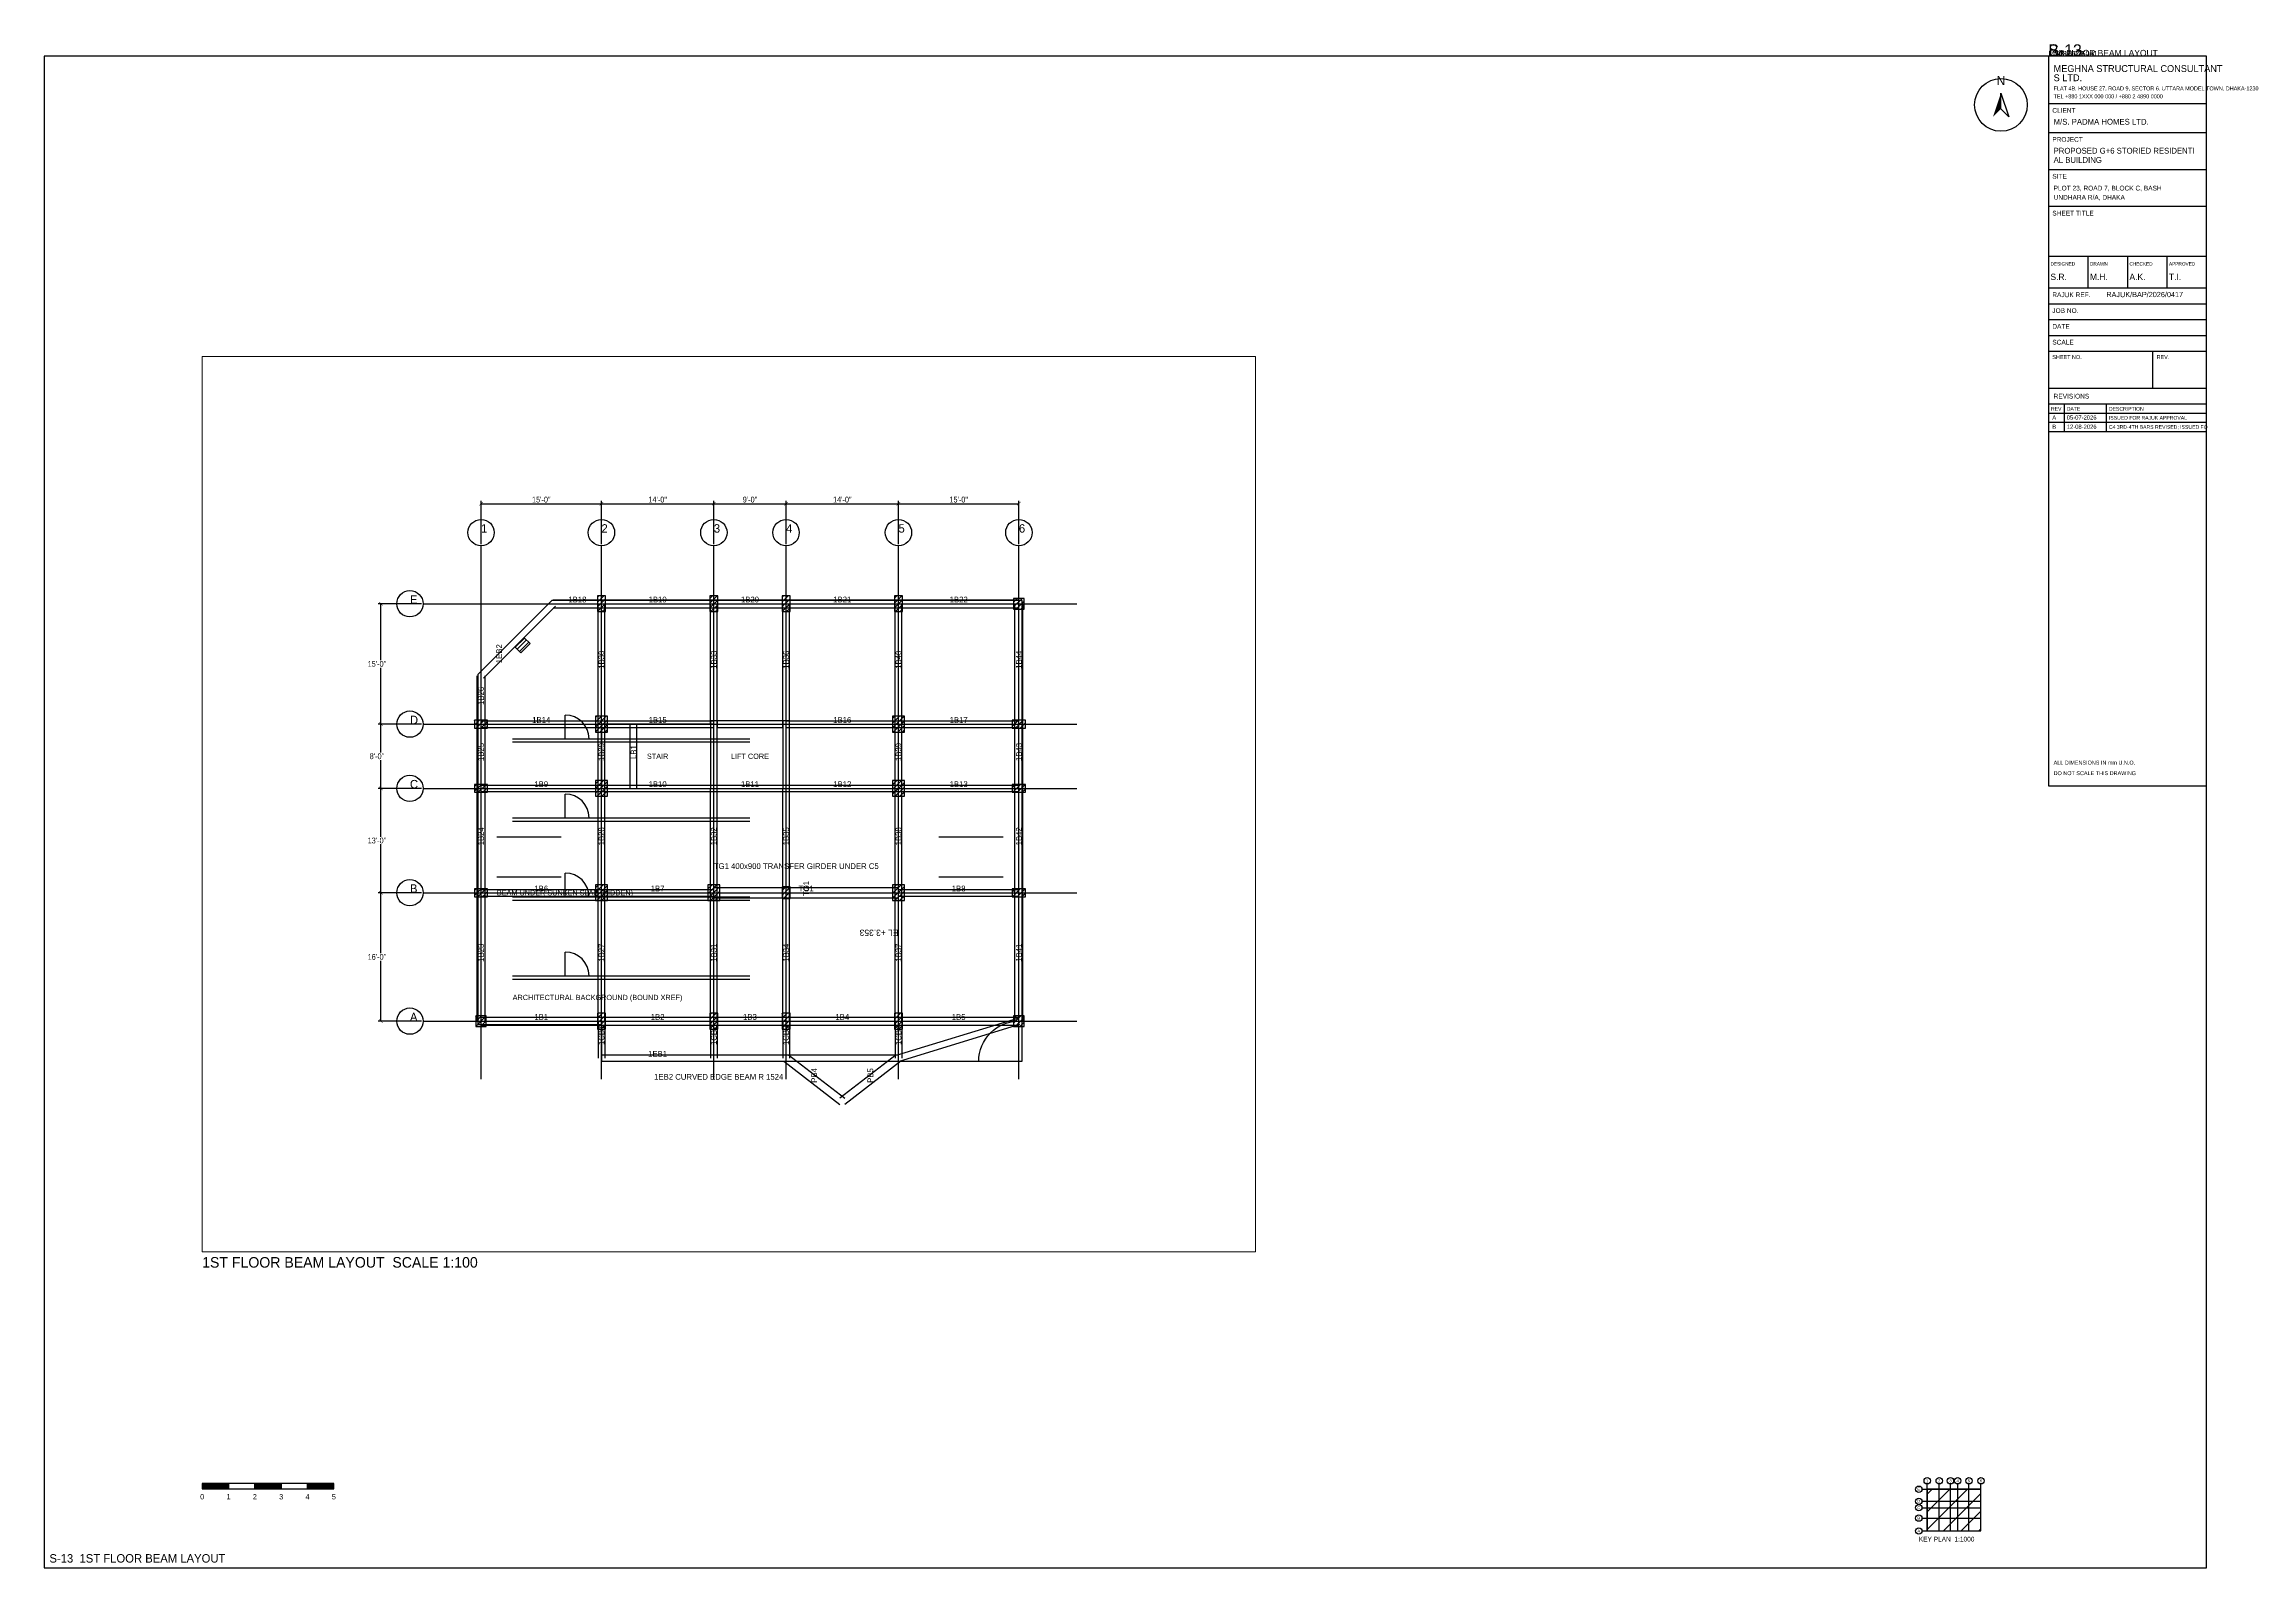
# Paper-space layout 'S-13 1ST FLOOR BEAM LAYOUT' of a CAD drawing. Extents: x 10 to 848, y 10 to 589.
# The model-space entities are those that its viewports show. They can reach past a viewport. Long polylines and large blocks are cut down to what shows.
import ezdxf
from ezdxf.enums import TextEntityAlignment as Align

# ---------------------------------------------------------------- set-up
doc = ezdxf.new("R2010")
doc.units = 0
doc.linetypes.add('HIDDEN', pattern=[6.35, 3.175, -3.175])
for name, color, linetype in [('ARCH-PLAN$0$DOOR', 8, 'Continuous'), ('ARCH-PLAN$0$WALL', 8, 'Continuous'), ('ARCH-PLAN$0$WINDOW', 8, 'Continuous'), ('Arrow', 7, 'Continuous'), ('Beam Hidden', 4, 'Continuous'), ('Beam Line', 4, 'Continuous'), ('Column', 1, 'Continuous'), ('Grid', 8, 'Continuous'), ('Grid Circle', 8, 'Continuous'), ('Grid text', 7, 'Continuous'), ('Hatch', 9, 'Continuous'), ('Inches Dimension', 6, 'Continuous'), ('Sheet', 7, 'Continuous'), ('Slab', 5, 'Continuous'), ('Text-1', 7, 'Continuous'), ('Text-2', 7, 'Continuous'), ('TITLE', 7, 'Continuous'), ('Wall', 1, 'Continuous')]:
    doc.layers.add(name, color=color, linetype=linetype)
doc.styles.add('OpenSansCondensed-Light', font='OpenSansCondensed-Light.ttf')
doc.dimstyles.new('EZDXF', dxfattribs={"dimtxt": 0.25, "dimasz": 0.175, "dimexe": 0.375, "dimexo": 0.125, "dimgap": 0.1, "dimtad": 1, "dimlfac": 100, "dimzin": 12, "dimdsep": 46, "dimtxsty": 'OpenSansCondensed-Light', "dimblk": 'ARCHTICK', "dimcen": 2.5, "dimazin": 3, "dimtfac": 0.5, "dimtmove": 2, "dimatfit": 3})

# ---------------------------------------------------------------- blocks, each defined once
blk = doc.blocks.new('TITLE_BLOCK')
at = {"layer": 'TITLE'}
for p, q in [((0, -18), (60, -18)), ((0, -29), (60, -29)), ((0, -43), (60, -43)), ((0, -57), (60, -57)), ((0, -76), (60, -76)), ((0, -76), (0, -88)), ((15, -76), (15, -88)), ((30, -76), (30, -88)), ((45, -76), (45, -88)), ((0, -88), (60, -88)), ((0, -94), (60, -94)), ((0, -100), (60, -100)), ((0, -106), (60, -106)), ((0, -112), (60, -112)), ((39.6, -112), (39.6, -126)), ((0, -126), (60, -126)), ((0, -132), (60, -132)), ((0, -132), (60, -132)), ((6, -132), (6, -142.5)), ((22, -132), (22, -142.5)), ((0, -135.5), (60, -135.5)), ((0, -139), (60, -139)), ((0, -142.5), (60, -142.5))]:
    blk.add_line(p, q, dxfattribs=at)
blk.add_lwpolyline([(0, -277), (60, -277), (60, 0), (0, 0)], close=True, dxfattribs=at)
at = {"layer": 'Text-1'}
for tag, height in [('JOBNO', 2), ('SCALE', 2), ('SHEETTITLE', 2.4), ('SHEETTITLE2', 2.4), ('DATE', 2), ('SHEETNO', 4.5), ('REV', 4.5)]:
    blk.add_attdef(tag, (0, 0), '', height=height, dxfattribs=at)
at = {"layer": 'TITLE'}
for s, height, p in [('S LTD.', 2.6, (2, -9.5)), ('MEGHNA STRUCTURAL CONSULTANT', 2.6, (2, -6)), ('TEL +880 1XXX 000 000 / +880 2 4890 0000', 1.5, (2, -16)), ('FLAT 4B, HOUSE 27, ROAD 9, SECTOR 6, UTTARA MODEL TOWN, DHAKA-1230', 1.5, (2, -13)), ('CLIENT', 1.8, (1.5, -21.5)), ('M/S. PADMA HOMES LTD.', 2.2, (2, -26)), ('PROJECT', 1.8, (1.5, -32.5)), ('AL BUILDING', 2.2, (2, -40.5)), ('PROPOSED G+6 STORIED RESIDENTI', 2.2, (2, -37)), ('SITE', 1.8, (1.5, -46.5)), ('PLOT 23, ROAD 7, BLOCK C, BASH', 1.8, (2, -51)), ('SHEET TITLE', 1.8, (1.5, -60.5)), ('UNDHARA R/A, DHAKA', 1.8, (2, -54.5)), ('DESIGNED', 1.3, (0.8, -79.5)), ('S.R.', 2.4, (0.8, -85)), ('DRAWN', 1.3, (15.8, -79.5)), ('M.H.', 2.4, (15.8, -85)), ('A.K.', 2.4, (30.8, -85)), ('CHECKED', 1.3, (30.8, -79.5)), ('APPROVED', 1.3, (45.8, -79.5)), ('T.I.', 2.4, (45.8, -85)), ('RAJUK REF.', 1.8, (1.5, -91.5)), ('RAJUK/BAP/2026/0417', 2, (22, -91.5)), ('JOB NO.', 1.8, (1.5, -97.5)), ('SCALE', 1.8, (1.5, -109.5)), ('DATE', 1.8, (1.5, -103.5)), ('SHEET NO.', 1.5, (1.5, -115)), ('REV.', 1.5, (41.1, -115)), ('REV', 1.4, (1, -134.6)), ('REVISIONS', 1.8, (2, -130)), ('DATE', 1.4, (7, -134.6)), ('DESCRIPTION', 1.4, (23, -134.6)), ('ALL DIMENSIONS IN mm U.N.O.', 1.5, (2, -269)), ('DO NOT SCALE THIS DRAWING', 1.5, (2, -273))]:
    blk.add_text(s, height=height, dxfattribs=at).set_placement(p)
blk = doc.blocks.new('NORTH_ARROW')
at = {"layer": 'Arrow'}
blk.add_lwpolyline([(0, 0), (3, -9), (0, -6)], close=True, dxfattribs=at)
blk.add_circle((0, -4.5), 10, dxfattribs=at)
blk.add_solid([(0, 0), (-3, -9), (0, -6)], dxfattribs=at)
at = {"layer": 'Text-1'}
blk.add_text('N', height=3.5, dxfattribs=at).set_placement((0, 3), align=Align.CENTER)
blk = doc.blocks.new('KEY_PLAN')
at = {"layer": 'Grid'}
for p, q in [((0, 0), (0, 17.8496)), ((4.572, 0), (4.572, 17.8496)), ((8.8392, 0), (8.8392, 17.8496)), ((11.5824, 0), (11.5824, 17.8496)), ((15.8496, 0), (15.8496, 17.8496)), ((20.4216, 0), (20.4216, 17.8496)), ((-2, 15.8496), (20.4216, 15.8496)), ((-2, 11.2776), (20.4216, 11.2776)), ((-2, 8.8392), (20.4216, 8.8392)), ((-2, 4.8768), (20.4216, 4.8768)), ((-2, 0), (20.4216, 0))]:
    blk.add_line(p, q, dxfattribs=at)
at = {"layer": 'Grid Circle'}
for centre in [(-3.2, 15.8496), (0, 19.0496), (4.572, 19.0496), (8.8392, 19.0496), (11.5824, 19.0496), (15.8496, 19.0496), (20.4216, 19.0496), (-3.2, 11.2776), (-3.2, 8.8392), (-3.2, 4.8768), (-3.2, 0)]:
    blk.add_circle(centre, 1.2, dxfattribs=at)
at = {"layer": 'Sheet'}
blk.add_lwpolyline([(0, 0), (20.4216, 0), (20.4216, 15.8496), (0, 15.8496)], close=True, dxfattribs=at)
at = {"layer": 'Grid text'}
for s, p in [('1', (0, 19.0496)), ('2', (4.572, 19.0496)), ('3', (8.8392, 19.0496)), ('4', (11.5824, 19.0496)), ('5', (15.8496, 19.0496)), ('6', (20.4216, 19.0496)), ('C', (-3.2, 8.8392)), ('D', (-3.2, 11.2776)), ('E', (-3.2, 15.8496)), ('A', (-3.2, 0)), ('B', (-3.2, 4.8768))]:
    blk.add_text(s, height=1.1, dxfattribs=at).set_placement(p, align=Align.MIDDLE_CENTER)
at = {"layer": 'Sheet'}
blk.add_text('KEY PLAN  1:1000', height=1.8, dxfattribs=at).set_placement((-3.2, -4))
blk = doc.blocks.new('SCALE_BAR')
at = {"layer": 'Sheet'}
h = blk.add_hatch(color=7, dxfattribs=at)
h.dxf.hatch_style = 1
h.paths.add_polyline_path([(0, 0), (10, 0), (10, 2), (0, 2)])
h = blk.add_hatch(color=7, dxfattribs=at)
h.dxf.hatch_style = 1
h.paths.add_polyline_path([(20, 0), (30, 0), (30, 2), (20, 2)])
h = blk.add_hatch(color=7, dxfattribs=at)
h.dxf.hatch_style = 1
h.paths.add_polyline_path([(40, 0), (50, 0), (50, 2), (40, 2)])
for points in [[(0, 0), (10, 0), (10, 2), (0, 2)], [(10, 0), (20, 0), (20, 2), (10, 2)], [(20, 0), (30, 0), (30, 2), (20, 2)], [(30, 0), (40, 0), (40, 2), (30, 2)], [(40, 0), (50, 0), (50, 2), (40, 2)]]:
    blk.add_lwpolyline(points, close=True, dxfattribs=at)
for s, p in [('0', (0, -4)), ('1', (10, -4)), ('2', (20, -4)), ('3', (30, -4)), ('4', (40, -4)), ('5', (50, -4))]:
    blk.add_text(s, height=2, dxfattribs=at).set_placement(p, align=Align.CENTER)
at = {"layer": 'Text-1'}
blk.add_attdef('UNIT', (0, 0), '', height=2, dxfattribs=at)
blk = doc.blocks.new('GRID_BUBBLE')
at = {"layer": 'Grid Circle'}
blk.add_circle((0, 0), 500, dxfattribs=at)
at = {"layer": 'Text-1'}
blk.add_attdef('GRID', (0, 0), '', height=320, dxfattribs=at)
blk = doc.blocks.new('_ARCHTICK')
at = {"color": 0, "linetype": 'BYBLOCK', "const_width": 0.15}
blk.add_lwpolyline([(-0.5, -0.5), (0.5, 0.5)], dxfattribs=at)

msp = doc.modelspace()

# ---------------------------------------------------------------- hatches: boundary and pattern name
at = {"layer": 'Hatch'}
h = msp.add_hatch(dxfattribs=at)
h.set_pattern_fill('ANSI31', scale=40)
h.paths.add_polyline_path([(1204422, -584450.4), (1204722, -584450.4), (1204722, -583850.4), (1204422, -583850.4)])
h = msp.add_hatch(dxfattribs=at)
h.set_pattern_fill('ANSI31', scale=40)
h.paths.add_polyline_path([(1208689.2, -584450.4), (1208989.2, -584450.4), (1208989.2, -583850.4), (1208689.2, -583850.4)])
h = msp.add_hatch(dxfattribs=at)
h.set_pattern_fill('ANSI31', scale=40)
h.paths.add_polyline_path([(1211432.4, -584450.4), (1211732.4, -584450.4), (1211732.4, -583850.4), (1211432.4, -583850.4)])
h = msp.add_hatch(dxfattribs=at)
h.set_pattern_fill('ANSI31', scale=40)
h.paths.add_polyline_path([(1215699.6, -584450.4), (1215999.6, -584450.4), (1215999.6, -583850.4), (1215699.6, -583850.4)])
h = msp.add_hatch(dxfattribs=at)
h.set_pattern_fill('ANSI31', scale=40)
h.paths.add_polyline_path([(1220221.6, -584350.4), (1220621.6, -584350.4), (1220621.6, -583950.4), (1220221.6, -583950.4)])
h = msp.add_hatch(dxfattribs=at)
h.set_pattern_fill('ANSI31', scale=40)
h.paths.add_polyline_path([(1201513, -586017), (1201866.6, -585663.4), (1201654.4, -585451.3), (1201300.9, -585804.8)])
h = msp.add_hatch(dxfattribs=at)
h.set_pattern_fill('ANSI31', scale=40)
h.paths.add_polyline_path([(1204347, -589022.4), (1204797, -589022.4), (1204797, -588422.4), (1204347, -588422.4)])
h = msp.add_hatch(dxfattribs=at)
h.set_pattern_fill('ANSI31', scale=40)
h.paths.add_polyline_path([(1215624.6, -589022.4), (1216074.6, -589022.4), (1216074.6, -588422.4), (1215624.6, -588422.4)])
h = msp.add_hatch(dxfattribs=at)
h.set_pattern_fill('ANSI31', scale=40)
h.paths.add_polyline_path([(1199750, -588872.4), (1200250, -588872.4), (1200250, -588572.4), (1199750, -588572.4)])
h = msp.add_hatch(dxfattribs=at)
h.set_pattern_fill('ANSI31', scale=40)
h.paths.add_polyline_path([(1220171.6, -588872.4), (1220671.6, -588872.4), (1220671.6, -588572.4), (1220171.6, -588572.4)])
h = msp.add_hatch(dxfattribs=at)
h.set_pattern_fill('ANSI31', scale=40)
h.paths.add_polyline_path([(1204347, -591460.8), (1204797, -591460.8), (1204797, -590860.8), (1204347, -590860.8)])
h = msp.add_hatch(dxfattribs=at)
h.set_pattern_fill('ANSI31', scale=40)
h.paths.add_polyline_path([(1215624.6, -591460.8), (1216074.6, -591460.8), (1216074.6, -590860.8), (1215624.6, -590860.8)])
h = msp.add_hatch(dxfattribs=at)
h.set_pattern_fill('ANSI31', scale=40)
h.paths.add_polyline_path([(1199750, -591310.8), (1200250, -591310.8), (1200250, -591010.8), (1199750, -591010.8)])
h = msp.add_hatch(dxfattribs=at)
h.set_pattern_fill('ANSI31', scale=40)
h.paths.add_polyline_path([(1220171.6, -591310.8), (1220671.6, -591310.8), (1220671.6, -591010.8), (1220171.6, -591010.8)])
h = msp.add_hatch(dxfattribs=at)
h.set_pattern_fill('ANSI31', scale=40)
h.paths.add_polyline_path([(1199750, -595273.2), (1200250, -595273.2), (1200250, -594973.2), (1199750, -594973.2)])
h = msp.add_hatch(dxfattribs=at)
h.set_pattern_fill('ANSI31', scale=40)
h.paths.add_polyline_path([(1204347, -595423.2), (1204797, -595423.2), (1204797, -594823.2), (1204347, -594823.2)])
h = msp.add_hatch(dxfattribs=at)
h.set_pattern_fill('ANSI31', scale=40)
h.paths.add_polyline_path([(1208614.2, -595423.2), (1209064.2, -595423.2), (1209064.2, -594823.2), (1208614.2, -594823.2)])
h = msp.add_hatch(dxfattribs=at)
h.set_pattern_fill('ANSI31', scale=40)
h.paths.add_polyline_path([(1211432.4, -595348.2), (1211732.4, -595348.2), (1211732.4, -594898.2), (1211432.4, -594898.2)])
h = msp.add_hatch(dxfattribs=at)
h.set_pattern_fill('ANSI31', scale=40)
h.paths.add_polyline_path([(1215624.6, -595423.2), (1216074.6, -595423.2), (1216074.6, -594823.2), (1215624.6, -594823.2)])
h = msp.add_hatch(dxfattribs=at)
h.set_pattern_fill('ANSI31', scale=40)
h.paths.add_polyline_path([(1220171.6, -595273.2), (1220671.6, -595273.2), (1220671.6, -594973.2), (1220171.6, -594973.2)])
h = msp.add_hatch(dxfattribs=at)
h.set_pattern_fill('ANSI31', scale=40)
h.paths.add_polyline_path([(1199800, -600200), (1200200, -600200), (1200200, -599800), (1199800, -599800)])
h = msp.add_hatch(dxfattribs=at)
h.set_pattern_fill('ANSI31', scale=40)
h.paths.add_polyline_path([(1204422, -600300), (1204722, -600300), (1204722, -599700), (1204422, -599700)])
h = msp.add_hatch(dxfattribs=at)
h.set_pattern_fill('ANSI31', scale=40)
h.paths.add_polyline_path([(1208689.2, -600300), (1208989.2, -600300), (1208989.2, -599700), (1208689.2, -599700)])
h = msp.add_hatch(dxfattribs=at)
h.set_pattern_fill('ANSI31', scale=40)
h.paths.add_polyline_path([(1211432.4, -600300), (1211732.4, -600300), (1211732.4, -599700), (1211432.4, -599700)])
h = msp.add_hatch(dxfattribs=at)
h.set_pattern_fill('ANSI31', scale=40)
h.paths.add_polyline_path([(1215699.6, -600300), (1215999.6, -600300), (1215999.6, -599700), (1215699.6, -599700)])
h = msp.add_hatch(dxfattribs=at)
h.set_pattern_fill('ANSI31', scale=40)
h.paths.add_polyline_path([(1220221.6, -600200), (1220621.6, -600200), (1220621.6, -599800), (1220221.6, -599800)])

# ---------------------------------------------------------------- linework, layer by layer
at = {"layer": 'ARCH-PLAN$0$DOOR'}
for p, q in [((1203200, -589275), (1203200, -588375)), ((1203200, -592275), (1203200, -591375)), ((1203200, -595275), (1203200, -594375)), ((1203200, -598275), (1203200, -597375))]:
    msp.add_line(p, q, dxfattribs=at)
for centre in [(1203200, -589275), (1203200, -592275), (1203200, -595275), (1203200, -598275)]:
    msp.add_arc(centre, 900, 0, 90, dxfattribs=at)
at = {"layer": 'ARCH-PLAN$0$WALL'}
for p, q in [((1201200, -589275), (1210200, -589275)), ((1201200, -589400), (1210200, -589400)), ((1201200, -592275), (1210200, -592275)), ((1201200, -592400), (1210200, -592400)), ((1201200, -595275), (1210200, -595275)), ((1201200, -595400), (1210200, -595400)), ((1201200, -598275), (1210200, -598275)), ((1201200, -598400), (1210200, -598400))]:
    msp.add_line(p, q, dxfattribs=at)
at = {"layer": 'ARCH-PLAN$0$WINDOW'}
for p, q in [((1206200, -589275), (1208000, -589275)), ((1206200, -589400), (1208000, -589400)), ((1206200, -592275), (1208000, -592275)), ((1206200, -592400), (1208000, -592400)), ((1206200, -595275), (1208000, -595275)), ((1206200, -595400), (1208000, -595400)), ((1206200, -598275), (1208000, -598275)), ((1206200, -598400), (1208000, -598400))]:
    msp.add_line(p, q, dxfattribs=at)
at = {"layer": 'Beam Hidden', "linetype": 'HIDDEN'}
for p, q in [((1200600, -592999.2), (1203038, -592999.2)), ((1217383.6, -592999.2), (1219821.6, -592999.2)), ((1200600, -594523.2), (1203038, -594523.2)), ((1217383.6, -594523.2), (1219821.6, -594523.2))]:
    msp.add_line(p, q, dxfattribs=at)
at = {"layer": 'Beam Line'}
for p, q in [((1201283.2, -585433.6), (1202654.8, -584062)), ((1201460, -585610.4), (1202831.6, -584238.8)), ((1202743.2, -584000.4), (1204572, -584000.4)), ((1204447, -588722.4), (1204447, -584150.4)), ((1204572, -584000.4), (1208839.2, -584000.4)), ((1204697, -588722.4), (1204697, -584150.4)), ((1208714.2, -588722.4), (1208714.2, -584150.4)), ((1208839.2, -584000.4), (1211582.4, -584000.4)), ((1208964.2, -588722.4), (1208964.2, -584150.4)), ((1211457.4, -588722.4), (1211457.4, -584150.4)), ((1211582.4, -584000.4), (1215849.6, -584000.4)), ((1211707.4, -588722.4), (1211707.4, -584150.4)), ((1215724.6, -588722.4), (1215724.6, -584150.4)), ((1215849.6, -584000.4), (1220421.6, -584000.4)), ((1215974.6, -588722.4), (1215974.6, -584150.4)), ((1220271.6, -588722.4), (1220271.6, -584150.4)), ((1220571.6, -588722.4), (1220571.6, -584150.4)), ((1202743.2, -584300.4), (1204572, -584300.4)), ((1204572, -584300.4), (1208839.2, -584300.4)), ((1208839.2, -584300.4), (1211582.4, -584300.4)), ((1211582.4, -584300.4), (1215849.6, -584300.4)), ((1215849.6, -584300.4), (1220421.6, -584300.4)), ((1199911.6, -586805.2), (1201283.2, -585433.6)), ((1200088.4, -586982), (1201460, -585610.4)), ((1199850, -588722.4), (1199850, -586893.6)), ((1200150, -588722.4), (1200150, -586893.6)), ((1199850, -591160.8), (1199850, -588722.4)), ((1200000, -588597.4), (1204572, -588597.4)), ((1200000, -588847.4), (1204572, -588847.4)), ((1200150, -591160.8), (1200150, -588722.4)), ((1204447, -591160.8), (1204447, -588722.4)), ((1204572, -588597.4), (1208839.2, -588597.4)), ((1204572, -588847.4), (1208839.2, -588847.4)), ((1204697, -591160.8), (1204697, -588722.4)), ((1205666.2, -591160.8), (1205666.2, -588722.4)), ((1205916.2, -591160.8), (1205916.2, -588722.4)), ((1211582.4, -588597.4), (1215849.6, -588597.4)), ((1211582.4, -588847.4), (1215849.6, -588847.4)), ((1215724.6, -591160.8), (1215724.6, -588722.4)), ((1215849.6, -588597.4), (1220421.6, -588597.4)), ((1215849.6, -588847.4), (1220421.6, -588847.4)), ((1215974.6, -591160.8), (1215974.6, -588722.4)), ((1220271.6, -591160.8), (1220271.6, -588722.4)), ((1220571.6, -591160.8), (1220571.6, -588722.4)), ((1199850, -595123.2), (1199850, -591160.8)), ((1200000, -591035.8), (1204572, -591035.8)), ((1200000, -591285.8), (1204572, -591285.8)), ((1200150, -595123.2), (1200150, -591160.8)), ((1204447, -595123.2), (1204447, -591160.8)), ((1204572, -591035.8), (1208839.2, -591035.8)), ((1204572, -591285.8), (1208839.2, -591285.8)), ((1204697, -595123.2), (1204697, -591160.8)), ((1208714.2, -595123.2), (1208714.2, -591160.8)), ((1208839.2, -591035.8), (1211582.4, -591035.8)), ((1208839.2, -591285.8), (1211582.4, -591285.8)), ((1208964.2, -595123.2), (1208964.2, -591160.8)), ((1211457.4, -595123.2), (1211457.4, -591160.8)), ((1211582.4, -591035.8), (1215849.6, -591035.8)), ((1211582.4, -591285.8), (1215849.6, -591285.8)), ((1211707.4, -595123.2), (1211707.4, -591160.8)), ((1215724.6, -595123.2), (1215724.6, -591160.8)), ((1215849.6, -591035.8), (1220421.6, -591035.8)), ((1215849.6, -591285.8), (1220421.6, -591285.8)), ((1215974.6, -595123.2), (1215974.6, -591160.8)), ((1220271.6, -595123.2), (1220271.6, -591160.8)), ((1220571.6, -595123.2), (1220571.6, -591160.8)), ((1199850, -600000), (1199850, -595123.2)), ((1200000, -594998.2), (1204572, -594998.2)), ((1200150, -600000), (1200150, -595123.2)), ((1204447, -600000), (1204447, -595123.2)), ((1204572, -594998.2), (1208839.2, -594998.2)), ((1204697, -600000), (1204697, -595123.2)), ((1208714.2, -600000), (1208714.2, -595123.2)), ((1208839.2, -594923.2), (1215849.6, -594923.2)), ((1208964.2, -600000), (1208964.2, -595123.2)), ((1211457.4, -600000), (1211457.4, -595123.2)), ((1211707.4, -600000), (1211707.4, -595123.2)), ((1215724.6, -600000), (1215724.6, -595123.2)), ((1215849.6, -594998.2), (1220421.6, -594998.2)), ((1215974.6, -600000), (1215974.6, -595123.2)), ((1220271.6, -600000), (1220271.6, -595123.2)), ((1220571.6, -600000), (1220571.6, -595123.2)), ((1200000, -595248.2), (1204572, -595248.2)), ((1204572, -595248.2), (1208839.2, -595248.2)), ((1208839.2, -595323.2), (1215849.6, -595323.2)), ((1215849.6, -595248.2), (1220421.6, -595248.2)), ((1200000, -599850), (1204572, -599850)), ((1200000, -600150), (1204572, -600150)), ((1204447, -600000), (1204447, -601399)), ((1204572, -599850), (1208839.2, -599850)), ((1204572, -600150), (1208839.2, -600150)), ((1204697, -600000), (1204697, -601399)), ((1208714.2, -600000), (1208714.2, -601399)), ((1208839.2, -599850), (1211582.4, -599850)), ((1208839.2, -600150), (1211582.4, -600150)), ((1208964.2, -600000), (1208964.2, -601399)), ((1211457.4, -600000), (1211457.4, -601399)), ((1211582.4, -599850), (1215849.6, -599850)), ((1211582.4, -600150), (1215849.6, -600150)), ((1211707.4, -600000), (1211707.4, -601399)), ((1215724.6, -600000), (1215724.6, -601399)), ((1215813, -601279.5), (1220385, -599880.5)), ((1215849.6, -599850), (1220421.6, -599850)), ((1215849.6, -600150), (1220421.6, -600150)), ((1215886.2, -601518.5), (1220458.2, -600119.5)), ((1215974.6, -600000), (1215974.6, -601399)), ((1204572, -601274), (1208839.2, -601274)), ((1204572, -601524), (1208839.2, -601524)), ((1208839.2, -601274), (1211582.4, -601274)), ((1208839.2, -601524), (1211582.4, -601524)), ((1211490.7, -601517.7), (1213624.3, -603166.7)), ((1211582.4, -601274), (1215849.6, -601274)), ((1211582.4, -601524), (1215849.6, -601524)), ((1211674.1, -601280.3), (1213807.7, -602929.3)), ((1215757.9, -601280.3), (1213624.3, -602929.3)), ((1215941.3, -601517.7), (1213807.7, -603166.7))]:
    msp.add_line(p, q, dxfattribs=at)
msp.add_lwpolyline([(1204572, -601524), (1218897.6, -601524, -0.4142136), (1220421.6, -600000)], format="xyb", dxfattribs=at)
at = {"layer": 'Column'}
for points in [[(1204422, -584450.4), (1204722, -584450.4), (1204722, -583850.4), (1204422, -583850.4)], [(1208689.2, -584450.4), (1208989.2, -584450.4), (1208989.2, -583850.4), (1208689.2, -583850.4)], [(1211432.4, -584450.4), (1211732.4, -584450.4), (1211732.4, -583850.4), (1211432.4, -583850.4)], [(1215699.6, -584450.4), (1215999.6, -584450.4), (1215999.6, -583850.4), (1215699.6, -583850.4)], [(1220221.6, -584350.4), (1220621.6, -584350.4), (1220621.6, -583950.4), (1220221.6, -583950.4)], [(1201513, -586017), (1201866.6, -585663.4), (1201654.4, -585451.3), (1201300.9, -585804.8)], [(1204347, -589022.4), (1204797, -589022.4), (1204797, -588422.4), (1204347, -588422.4)], [(1215624.6, -589022.4), (1216074.6, -589022.4), (1216074.6, -588422.4), (1215624.6, -588422.4)], [(1199750, -588872.4), (1200250, -588872.4), (1200250, -588572.4), (1199750, -588572.4)], [(1220171.6, -588872.4), (1220671.6, -588872.4), (1220671.6, -588572.4), (1220171.6, -588572.4)], [(1204347, -591460.8), (1204797, -591460.8), (1204797, -590860.8), (1204347, -590860.8)], [(1215624.6, -591460.8), (1216074.6, -591460.8), (1216074.6, -590860.8), (1215624.6, -590860.8)], [(1199750, -591310.8), (1200250, -591310.8), (1200250, -591010.8), (1199750, -591010.8)], [(1220171.6, -591310.8), (1220671.6, -591310.8), (1220671.6, -591010.8), (1220171.6, -591010.8)], [(1199750, -595273.2), (1200250, -595273.2), (1200250, -594973.2), (1199750, -594973.2)], [(1204347, -595423.2), (1204797, -595423.2), (1204797, -594823.2), (1204347, -594823.2)], [(1208614.2, -595423.2), (1209064.2, -595423.2), (1209064.2, -594823.2), (1208614.2, -594823.2)], [(1211432.4, -595348.2), (1211732.4, -595348.2), (1211732.4, -594898.2), (1211432.4, -594898.2)], [(1215624.6, -595423.2), (1216074.6, -595423.2), (1216074.6, -594823.2), (1215624.6, -594823.2)], [(1220171.6, -595273.2), (1220671.6, -595273.2), (1220671.6, -594973.2), (1220171.6, -594973.2)], [(1199800, -600200), (1200200, -600200), (1200200, -599800), (1199800, -599800)], [(1204422, -600300), (1204722, -600300), (1204722, -599700), (1204422, -599700)], [(1208689.2, -600300), (1208989.2, -600300), (1208989.2, -599700), (1208689.2, -599700)], [(1211432.4, -600300), (1211732.4, -600300), (1211732.4, -599700), (1211432.4, -599700)], [(1215699.6, -600300), (1215999.6, -600300), (1215999.6, -599700), (1215699.6, -599700)], [(1220221.6, -600200), (1220621.6, -600200), (1220621.6, -599800), (1220221.6, -599800)]]:
    msp.add_lwpolyline(points, close=True, dxfattribs=at)
at = {"layer": 'Grid'}
for p, q in [((1200000, -602200), (1200000, -581950.4)), ((1204572, -602200), (1204572, -581950.4)), ((1208839.2, -602200), (1208839.2, -581950.4)), ((1211582.4, -602200), (1211582.4, -581950.4)), ((1215849.6, -602200), (1215849.6, -581950.4)), ((1220421.6, -602200), (1220421.6, -581950.4)), ((1197800, -584150.4), (1222621.6, -584150.4)), ((1197800, -588722.4), (1222621.6, -588722.4)), ((1197800, -591160.8), (1222621.6, -591160.8)), ((1197800, -595123.2), (1222621.6, -595123.2)), ((1197800, -600000), (1222621.6, -600000))]:
    msp.add_line(p, q, dxfattribs=at)
at = {"layer": 'Slab'}
for points in [[(1199875, -600125), (1204572, -600125), (1204572, -601524), (1220546.6, -601524), (1220546.6, -584025.4), (1202691.4, -584025.4), (1199875, -586841.8)], [(1204572, -591160.8), (1208839.2, -591160.8), (1208839.2, -588722.4), (1204572, -588722.4)]]:
    msp.add_lwpolyline(points, close=True, dxfattribs=at)
at = {"layer": 'Wall'}
for points in [[(1208714.2, -591160.8), (1208964.2, -591160.8), (1208964.2, -588597.4), (1208714.2, -588597.4)], [(1208964.2, -588847.4), (1211457.4, -588847.4), (1211457.4, -588597.4), (1208964.2, -588597.4)], [(1211457.4, -591160.8), (1211707.4, -591160.8), (1211707.4, -588597.4), (1211457.4, -588597.4)]]:
    msp.add_lwpolyline(points, close=True, dxfattribs=at)

# ---------------------------------------------------------------- block references
at = {"layer": 'Grid Circle'}
for p, values in [((1200000, -581450.4), {'GRID': '1'}), ((1204572, -581450.4), {'GRID': '2'}), ((1208839.2, -581450.4), {'GRID': '3'}), ((1211582.4, -581450.4), {'GRID': '4'}), ((1215849.6, -581450.4), {'GRID': '5'}), ((1220421.6, -581450.4), {'GRID': '6'}), ((1197300, -584150.4), {'GRID': 'E'}), ((1197300, -588722.4), {'GRID': 'D'}), ((1197300, -591160.8), {'GRID': 'C'}), ((1197300, -595123.2), {'GRID': 'B'}), ((1197300, -600000), {'GRID': 'A'})]:
    msp.add_blockref('GRID_BUBBLE', p, dxfattribs=at).add_auto_attribs(values)

# ---------------------------------------------------------------- texts
at = {"layer": 'ARCH-PLAN$0$WALL'}
msp.add_text('ARCHITECTURAL BACKGROUND (BOUND XREF)', height=200, dxfattribs=at).set_placement((1201200, -599200))
at = {"layer": 'Text-1'}
for s, height, p in [('1B18', 220, (1203657.6, -583990.4)), ('1B19', 220, (1206705.6, -583990.4)), ('1B20', 220, (1210210.8, -583990.4)), ('1B21', 220, (1213716, -583990.4)), ('1B22', 220, (1218135.6, -583990.4)), ('1B14', 220, (1202286, -588562.4)), ('1B15', 220, (1206705.6, -588562.4)), ('1B16', 220, (1213716, -588562.4)), ('1B17', 220, (1218135.6, -588562.4)), ('STAIR', 200, (1206705.6, -589941.6)), ('LIFT CORE', 200, (1210210.8, -589941.6)), ('1B9', 220, (1202286, -591000.8)), ('1B10', 220, (1206705.6, -591000.8)), ('1B11', 220, (1210210.8, -591000.8)), ('1B12', 220, (1213716, -591000.8)), ('1B13', 220, (1218135.6, -591000.8)), ('1B6', 220, (1202286, -594963.2)), ('1B7', 220, (1206705.6, -594963.2)), ('TG1', 220, (1212344.4, -594963.2)), ('1B8', 220, (1218135.6, -594963.2)), ('1B1', 220, (1202286, -599840)), ('1B2', 220, (1206705.6, -599840)), ('1B3', 220, (1210210.8, -599840)), ('1B4', 220, (1213716, -599840)), ('1B5', 220, (1218135.6, -599840)), ('1EB1', 220, (1206705.6, -601239))]:
    msp.add_text(s, height=height, dxfattribs=at).set_placement(p, align=Align.MIDDLE_CENTER)
for s, p in [('1EB2', (1200685.8, -586047.8)), ('1B30', (1204572, -586276.4)), ('1B33', (1208839.2, -586276.4)), ('1B36', (1211582.4, -586276.4)), ('1B40', (1215849.6, -586276.4)), ('1B44', (1220421.6, -586276.4)), ('1B26', (1200000, -587648)), ('1B25', (1200000, -589781.6)), ('1B29', (1204572, -589781.6)), ('LB1', (1205791.2, -589781.6)), ('1B39', (1215849.6, -589781.6)), ('1B43', (1220421.6, -589781.6)), ('1B24', (1200000, -592982)), ('1B28', (1204572, -592982)), ('1B32', (1208839.2, -592982)), ('1B35', (1211582.4, -592982)), ('1B38', (1215849.6, -592982)), ('1B42', (1220421.6, -592982)), ('1B23', (1200000, -597401.6)), ('1B27', (1204572, -597401.6)), ('1B31', (1208839.2, -597401.6)), ('1B34', (1211582.4, -597401.6)), ('1B37', (1215849.6, -597401.6)), ('1B41', (1220421.6, -597401.6)), ('1CB1', (1204572, -600539.5)), ('1CB2', (1208839.2, -600539.5)), ('1CB3', (1211582.4, -600539.5)), ('1CB4', (1215849.6, -600539.5)), ('PB4', (1212649.2, -602063.5)), ('PB5', (1214782.8, -602063.5))]:
    msp.add_text(s, height=220, rotation=90, dxfattribs=at).set_placement(p, align=Align.MIDDLE_CENTER)
at = {"layer": 'Text-2'}
for s, height, p in [('TG1 400x900 TRANSFER GIRDER UNDER C5', 220, (1208839.2, -594223.2)), ('BEAM UNDER SUNKEN SLAB (HIDDEN)', 200, (1200600, -595223.2)), ('1EB2 CURVED EDGE BEAM R 1524', 220, (1206572, -602224))]:
    msp.add_text(s, height=height, dxfattribs=at).set_placement(p)
msp.add_text('TG1', height=220, rotation=90, dxfattribs=at).set_placement((1212344.4, -594963.2), align=Align.MIDDLE_CENTER)
msp.add_text('EL +3.353', height=240, rotation=180, dxfattribs=at).set_placement((1215849.6, -596523.2))

# ---------------------------------------------------------------- dimensions: what is measured, and where the dimension line sits
at = {"layer": 'Inches Dimension'}
for base, p1, p2, text in [((1200000, -580350.4), (1200000, -581950.4), (1204572, -581950.4), '15\'-0"'), ((1204572, -580350.4), (1204572, -581950.4), (1208839.2, -581950.4), '14\'-0"'), ((1208839.2, -580350.4), (1208839.2, -581950.4), (1211582.4, -581950.4), '9\'-0"'), ((1211582.4, -580350.4), (1211582.4, -581950.4), (1215849.6, -581950.4), '14\'-0"'), ((1215849.6, -580350.4), (1215849.6, -581950.4), (1220421.6, -581950.4), '15\'-0"')]:
    msp.add_linear_dim(base=base, p1=p1, p2=p2, text=text, dimstyle='EZDXF', override={"dimtxt": 220, "dimasz": 132, "dimexe": 110, "dimexo": 66, "dimgap": 44, "dimtad": 1, "dimtih": 1, "dimtoh": 1, "dimdec": 0, "dimlfac": 1}, dxfattribs=at).render()
for base, p1, p2, text in [((1196200, -588722.4), (1197800, -588722.4), (1197800, -584150.4), '15\'-0"'), ((1196200, -591160.8), (1197800, -591160.8), (1197800, -588722.4), '8\'-0"'), ((1196200, -595123.2), (1197800, -595123.2), (1197800, -591160.8), '13\'-0"'), ((1196200, -600000), (1197800, -600000), (1197800, -595123.2), '16\'-0"')]:
    msp.add_linear_dim(base=base, p1=p1, p2=p2, angle=90, text=text, dimstyle='EZDXF', override={"dimtxt": 220, "dimasz": 132, "dimexe": 110, "dimexo": 66, "dimgap": 44, "dimtad": 1, "dimtih": 1, "dimtoh": 1, "dimdec": 0, "dimlfac": 1}, dxfattribs=at).render()

psp = doc.layouts.new('S-13 1ST FLOOR BEAM LAYOUT')

# ---------------------------------------------------------------- hatches: boundary and pattern name
at = {"layer": 'Hatch'}
h = psp.add_hatch(dxfattribs=at)
h.set_pattern_fill('ANSI31', scale=1.5)
h.paths.add_polyline_path([(725, 24), (745.4216, 24), (745.4216, 39.8496), (725, 39.8496)])

# ---------------------------------------------------------------- linework, layer by layer
at = {"layer": 'Sheet'}
psp.add_lwpolyline([(10, 10), (831, 10), (831, 584), (10, 584)], close=True, dxfattribs=at)

# ---------------------------------------------------------------- block references
at = {"layer": 'Arrow'}
psp.add_blockref('NORTH_ARROW', (753, 570), dxfattribs=at)
at = {"layer": 'Sheet'}
psp.add_blockref('SCALE_BAR', (70, 40), dxfattribs=at).add_auto_attribs({'UNIT': 'm'})
psp.add_blockref('KEY_PLAN', (725, 24), dxfattribs=at)
at = {"layer": 'TITLE'}
psp.add_blockref('TITLE_BLOCK', (771, 584), dxfattribs=at).add_auto_attribs({'SHEETTITLE': '1ST FLOOR BEAM LAYOUT', 'JOBNO': 'MSC-2026-041', 'DATE': '12-08-2026', 'SCALE': '1:100', 'SHEETNO': 'S-13', 'REV': 'B'})

# ---------------------------------------------------------------- texts
at = {"layer": 'Sheet'}
for s, height, p in [('1ST FLOOR BEAM LAYOUT  SCALE 1:100', 4, (70, 124)), ('S-13  1ST FLOOR BEAM LAYOUT', 3.2, (12, 12))]:
    psp.add_text(s, height=height, dxfattribs=at).set_placement(p)
at = {"layer": 'TITLE'}
for s, height, p in [('A', 1.6, (772.5, 446)), ('05-07-2026', 1.6, (778, 446)), ('ISSUED FOR RAJUK APPROVAL', 1.4, (794, 446)), ('B', 1.6, (772.5, 442.5)), ('12-08-2026', 1.6, (778, 442.5)), ('C4 3RD-4TH BARS REVISED; ISSUED FO', 1.4, (794, 442.5))]:
    psp.add_text(s, height=height, dxfattribs=at).set_placement(p)

# ---------------------------------------------------------------- viewports
at = {"layer": 'VIEWPORTS'}
psp.add_viewport(center=(270, 300), size=(400, 340), view_center_point=(1209410.8, -591758.5422), view_height=34000, dxfattribs=at)

doc.saveas('drawing.dxf')
